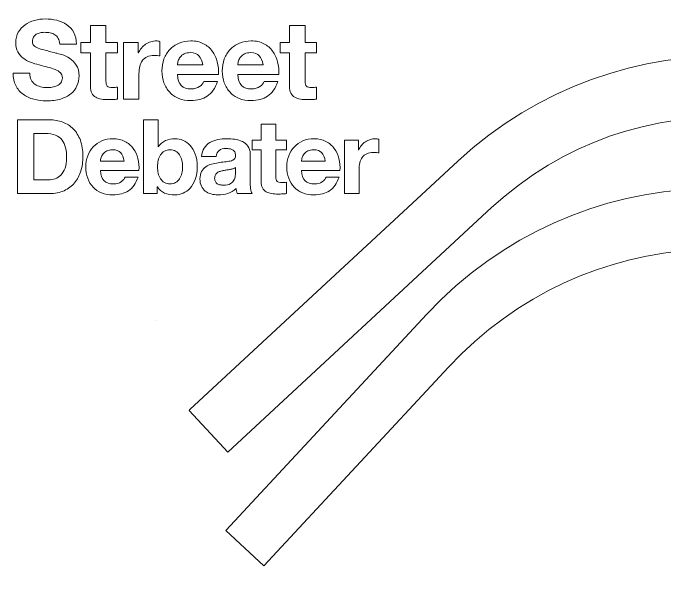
# Model space of a CAD drawing. Header units: inches. Extents: x -81 to 383, y -559 to 84.
# Drawn here: x -80.9 to 18.3, y -274.7 to -187.6 of the extents above; entities that cross this region are included whole.
import ezdxf

# ---------------------------------------------------------------- set-up
doc = ezdxf.new("R2010")
doc.units = ezdxf.units.IN
doc.header["$MEASUREMENT"] = 0
doc.layers.add('_U+30EC_U+30A4_U+30E4_U+30FC 1', color=7, linetype='Continuous')

# ---------------------------------------------------------------- blocks, each defined once
blk = doc.blocks.new('block 3')
at = {"layer": '_U+30EC_U+30A4_U+30E4_U+30FC 1', "color": 178, "lineweight": 9, "true_color": 0x030000}
for points, knots in [([(-78.18, -197.771), (-78.035, -198.05), (-77.843, -198.275), (-77.604, -198.448), (-77.364, -198.621), (-77.083, -198.748), (-76.76, -198.832), (-76.437, -198.915), (-76.103, -198.957), (-75.758, -198.957), (-75.525, -198.957), (-75.274, -198.938), (-75.007, -198.899), (-74.74, -198.86), (-74.489, -198.785), (-74.256, -198.673), (-74.022, -198.562), (-73.827, -198.409), (-73.671, -198.214), (-73.515, -198.019), (-73.437, -197.771), (-73.437, -197.471), (-73.437, -197.148), (-73.54, -196.887), (-73.746, -196.686), (-73.952, -196.486), (-74.222, -196.319), (-74.556, -196.185), (-74.89, -196.052), (-75.269, -195.935), (-75.692, -195.835), (-76.115, -195.734), (-76.543, -195.623), (-76.978, -195.501), (-77.423, -195.389), (-77.857, -195.253), (-78.28, -195.091), (-78.703, -194.93), (-79.081, -194.722), (-79.415, -194.465), (-79.749, -194.209), (-80.019, -193.889), (-80.225, -193.505), (-80.431, -193.121), (-80.534, -192.657), (-80.534, -192.111), (-80.534, -191.499), (-80.403, -190.967), (-80.142, -190.516), (-79.88, -190.065), (-79.538, -189.69), (-79.115, -189.389), (-78.692, -189.088), (-78.213, -188.866), (-77.679, -188.721), (-77.144, -188.577), (-76.61, -188.504), (-76.075, -188.504), (-75.452, -188.504), (-74.854, -188.574), (-74.281, -188.713), (-73.707, -188.852), (-73.198, -189.077), (-72.753, -189.389), (-72.308, -189.701), (-71.954, -190.099), (-71.693, -190.583), (-71.431, -191.067), (-71.3, -191.655), (-71.3, -192.345), (-71.3, -192.345), (-73.838, -192.345), (-73.838, -192.345), (-73.86, -191.989), (-73.935, -191.693), (-74.063, -191.46), (-74.192, -191.226), (-74.361, -191.042), (-74.573, -190.909), (-74.784, -190.775), (-75.026, -190.681), (-75.299, -190.625), (-75.572, -190.569), (-75.87, -190.541), (-76.192, -190.541), (-76.404, -190.541), (-76.615, -190.564), (-76.827, -190.608), (-77.038, -190.653), (-77.231, -190.731), (-77.403, -190.842), (-77.576, -190.953), (-77.718, -191.092), (-77.829, -191.259), (-77.94, -191.426), (-77.996, -191.638), (-77.996, -191.894), (-77.996, -192.128), (-77.951, -192.317), (-77.862, -192.462), (-77.773, -192.606), (-77.598, -192.74), (-77.336, -192.862), (-77.075, -192.985), (-76.713, -193.107), (-76.251, -193.23), (-75.789, -193.352), (-75.185, -193.508), (-74.439, -193.697), (-74.217, -193.742), (-73.908, -193.822), (-73.512, -193.939), (-73.118, -194.056), (-72.725, -194.243), (-72.335, -194.499), (-71.946, -194.755), (-71.609, -195.097), (-71.325, -195.526), (-71.041, -195.954), (-70.899, -196.503), (-70.899, -197.17), (-70.899, -197.716), (-71.005, -198.222), (-71.216, -198.69), (-71.428, -199.158), (-71.743, -199.561), (-72.16, -199.9), (-72.577, -200.24), (-73.095, -200.505), (-73.713, -200.694), (-74.331, -200.883), (-75.046, -200.978), (-75.858, -200.978), (-76.515, -200.978), (-77.153, -200.897), (-77.77, -200.735), (-78.388, -200.574), (-78.934, -200.321), (-79.407, -199.976), (-79.88, -199.631), (-80.256, -199.191), (-80.534, -198.657), (-80.812, -198.122), (-80.946, -197.488), (-80.935, -196.753), (-80.935, -196.753), (-78.397, -196.753), (-78.397, -196.753), (-78.397, -197.154), (-78.324, -197.493), (-78.18, -197.771)], [0, 0, 0, 0, 1, 1, 1, 2, 2, 2, 3, 3, 3, 4, 4, 4, 5, 5, 5, 6, 6, 6, 7, 7, 7, 8, 8, 8, 9, 9, 9, 10, 10, 10, 11, 11, 11, 12, 12, 12, 13, 13, 13, 14, 14, 14, 15, 15, 15, 16, 16, 16, 17, 17, 17, 18, 18, 18, 19, 19, 19, 20, 20, 20, 21, 21, 21, 22, 22, 22, 23, 23, 23, 24, 24, 24, 25, 25, 25, 26, 26, 26, 27, 27, 27, 28, 28, 28, 29, 29, 29, 30, 30, 30, 31, 31, 31, 32, 32, 32, 33, 33, 33, 34, 34, 34, 35, 35, 35, 36, 36, 36, 37, 37, 37, 38, 38, 38, 39, 39, 39, 40, 40, 40, 41, 41, 41, 42, 42, 42, 43, 43, 43, 44, 44, 44, 45, 45, 45, 46, 46, 46, 47, 47, 47, 48, 48, 48, 49, 49, 49, 50, 50, 50, 50]), ([(-65.072, -192.078), (-65.072, -192.078), (-65.072, -193.664), (-65.072, -193.664), (-65.072, -193.664), (-66.808, -193.664), (-66.808, -193.664), (-66.808, -193.664), (-66.808, -197.938), (-66.808, -197.938), (-66.808, -198.339), (-66.742, -198.606), (-66.608, -198.74), (-66.475, -198.874), (-66.207, -198.94), (-65.807, -198.94), (-65.673, -198.94), (-65.545, -198.935), (-65.422, -198.924), (-65.3, -198.913), (-65.183, -198.896), (-65.072, -198.874), (-65.072, -198.874), (-65.072, -200.71), (-65.072, -200.71), (-65.272, -200.744), (-65.495, -200.766), (-65.74, -200.777), (-65.985, -200.788), (-66.224, -200.794), (-66.458, -200.794), (-66.825, -200.794), (-67.173, -200.769), (-67.501, -200.719), (-67.83, -200.669), (-68.119, -200.571), (-68.37, -200.427), (-68.62, -200.282), (-68.818, -200.076), (-68.962, -199.809), (-69.107, -199.542), (-69.18, -199.191), (-69.18, -198.757), (-69.18, -198.757), (-69.18, -193.664), (-69.18, -193.664), (-69.18, -193.664), (-70.616, -193.664), (-70.616, -193.664), (-70.616, -193.664), (-70.616, -192.078), (-70.616, -192.078), (-70.616, -192.078), (-69.18, -192.078), (-69.18, -192.078), (-69.18, -192.078), (-69.18, -189.489), (-69.18, -189.489), (-69.18, -189.489), (-66.808, -189.489), (-66.808, -189.489), (-66.808, -189.489), (-66.808, -192.078), (-66.808, -192.078), (-66.808, -192.078), (-65.072, -192.078), (-65.072, -192.078)], [0, 0, 0, 0, 1, 1, 1, 2, 2, 2, 3, 3, 3, 4, 4, 4, 5, 5, 5, 6, 6, 6, 7, 7, 7, 8, 8, 8, 9, 9, 9, 10, 10, 10, 11, 11, 11, 12, 12, 12, 13, 13, 13, 14, 14, 14, 15, 15, 15, 16, 16, 16, 17, 17, 17, 18, 18, 18, 19, 19, 19, 20, 20, 20, 21, 21, 21, 22, 22, 22, 22]), ([(-34.765, -192.078), (-34.765, -192.078), (-34.765, -193.664), (-34.765, -193.664), (-34.765, -193.664), (-36.502, -193.664), (-36.502, -193.664), (-36.502, -193.664), (-36.502, -197.938), (-36.502, -197.938), (-36.502, -198.339), (-36.435, -198.606), (-36.301, -198.74), (-36.168, -198.874), (-35.901, -198.94), (-35.5, -198.94), (-35.366, -198.94), (-35.238, -198.935), (-35.116, -198.924), (-34.993, -198.913), (-34.876, -198.896), (-34.765, -198.874), (-34.765, -198.874), (-34.765, -200.71), (-34.765, -200.71), (-34.965, -200.744), (-35.188, -200.766), (-35.433, -200.777), (-35.678, -200.788), (-35.917, -200.794), (-36.151, -200.794), (-36.518, -200.794), (-36.866, -200.769), (-37.195, -200.719), (-37.523, -200.669), (-37.813, -200.571), (-38.063, -200.427), (-38.313, -200.282), (-38.511, -200.076), (-38.656, -199.809), (-38.801, -199.542), (-38.873, -199.191), (-38.873, -198.757), (-38.873, -198.757), (-38.873, -193.664), (-38.873, -193.664), (-38.873, -193.664), (-40.309, -193.664), (-40.309, -193.664), (-40.309, -193.664), (-40.309, -192.078), (-40.309, -192.078), (-40.309, -192.078), (-38.873, -192.078), (-38.873, -192.078), (-38.873, -192.078), (-38.873, -189.489), (-38.873, -189.489), (-38.873, -189.489), (-36.502, -189.489), (-36.502, -189.489), (-36.502, -189.489), (-36.502, -192.078), (-36.502, -192.078), (-36.502, -192.078), (-34.765, -192.078), (-34.765, -192.078)], [0, 0, 0, 0, 1, 1, 1, 2, 2, 2, 3, 3, 3, 4, 4, 4, 5, 5, 5, 6, 6, 6, 7, 7, 7, 8, 8, 8, 9, 9, 9, 10, 10, 10, 11, 11, 11, 12, 12, 12, 13, 13, 13, 14, 14, 14, 15, 15, 15, 16, 16, 16, 17, 17, 17, 18, 18, 18, 19, 19, 19, 20, 20, 20, 21, 21, 21, 22, 22, 22, 22]), ([(-61.899, -192.078), (-61.899, -192.078), (-61.899, -193.68), (-61.899, -193.68), (-61.899, -193.68), (-61.866, -193.68), (-61.866, -193.68), (-61.755, -193.413), (-61.604, -193.166), (-61.415, -192.937), (-61.226, -192.709), (-61.009, -192.515), (-60.764, -192.353), (-60.519, -192.192), (-60.258, -192.067), (-59.979, -191.977), (-59.701, -191.888), (-59.411, -191.844), (-59.111, -191.844), (-58.955, -191.844), (-58.782, -191.872), (-58.593, -191.927), (-58.593, -191.927), (-58.593, -194.131), (-58.593, -194.131), (-58.705, -194.109), (-58.838, -194.09), (-58.994, -194.073), (-59.15, -194.056), (-59.3, -194.048), (-59.445, -194.048), (-59.879, -194.048), (-60.246, -194.12), (-60.547, -194.265), (-60.847, -194.41), (-61.089, -194.607), (-61.273, -194.858), (-61.457, -195.108), (-61.588, -195.4), (-61.666, -195.734), (-61.743, -196.068), (-61.782, -196.43), (-61.782, -196.82), (-61.782, -196.82), (-61.782, -200.71), (-61.782, -200.71), (-61.782, -200.71), (-64.153, -200.71), (-64.153, -200.71), (-64.153, -200.71), (-64.153, -192.078), (-64.153, -192.078), (-64.153, -192.078), (-61.899, -192.078), (-61.899, -192.078)], [0, 0, 0, 0, 1, 1, 1, 2, 2, 2, 3, 3, 3, 4, 4, 4, 5, 5, 5, 6, 6, 6, 7, 7, 7, 8, 8, 8, 9, 9, 9, 10, 10, 10, 11, 11, 11, 12, 12, 12, 13, 13, 13, 14, 14, 14, 15, 15, 15, 16, 16, 16, 17, 17, 17, 18, 18, 18, 18]), ([(-55.337, -198.64), (-54.981, -198.985), (-54.469, -199.158), (-53.801, -199.158), (-53.322, -199.158), (-52.91, -199.038), (-52.565, -198.799), (-52.22, -198.559), (-52.009, -198.306), (-51.93, -198.039), (-51.93, -198.039), (-49.843, -198.039), (-49.843, -198.039), (-50.177, -199.074), (-50.689, -199.815), (-51.379, -200.26), (-52.07, -200.705), (-52.905, -200.928), (-53.884, -200.928), (-54.563, -200.928), (-55.176, -200.819), (-55.721, -200.602), (-56.267, -200.385), (-56.728, -200.076), (-57.107, -199.675), (-57.485, -199.274), (-57.778, -198.796), (-57.984, -198.239), (-58.19, -197.683), (-58.293, -197.07), (-58.293, -196.402), (-58.293, -195.757), (-58.187, -195.156), (-57.975, -194.599), (-57.764, -194.042), (-57.463, -193.561), (-57.074, -193.154), (-56.684, -192.748), (-56.219, -192.428), (-55.679, -192.194), (-55.139, -191.961), (-54.541, -191.844), (-53.884, -191.844), (-53.15, -191.844), (-52.509, -191.986), (-51.964, -192.27), (-51.419, -192.553), (-50.97, -192.935), (-50.62, -193.413), (-50.269, -193.892), (-50.016, -194.438), (-49.86, -195.05), (-49.704, -195.662), (-49.649, -196.302), (-49.693, -196.97), (-49.693, -196.97), (-55.921, -196.97), (-55.921, -196.97), (-55.888, -197.738), (-55.693, -198.295), (-55.337, -198.64)], [0, 0, 0, 0, 1, 1, 1, 2, 2, 2, 3, 3, 3, 4, 4, 4, 5, 5, 5, 6, 6, 6, 7, 7, 7, 8, 8, 8, 9, 9, 9, 10, 10, 10, 11, 11, 11, 12, 12, 12, 13, 13, 13, 14, 14, 14, 15, 15, 15, 16, 16, 16, 17, 17, 17, 18, 18, 18, 19, 19, 19, 20, 20, 20, 20]), ([(-46.153, -198.64), (-45.797, -198.985), (-45.285, -199.158), (-44.617, -199.158), (-44.139, -199.158), (-43.727, -199.038), (-43.381, -198.799), (-43.036, -198.559), (-42.825, -198.306), (-42.747, -198.039), (-42.747, -198.039), (-40.66, -198.039), (-40.66, -198.039), (-40.994, -199.074), (-41.506, -199.815), (-42.196, -200.26), (-42.886, -200.705), (-43.721, -200.928), (-44.701, -200.928), (-45.38, -200.928), (-45.992, -200.819), (-46.537, -200.602), (-47.083, -200.385), (-47.545, -200.076), (-47.923, -199.675), (-48.302, -199.274), (-48.594, -198.796), (-48.8, -198.239), (-49.006, -197.683), (-49.109, -197.07), (-49.109, -196.402), (-49.109, -195.757), (-49.003, -195.156), (-48.791, -194.599), (-48.58, -194.042), (-48.28, -193.561), (-47.89, -193.154), (-47.5, -192.748), (-47.036, -192.428), (-46.495, -192.194), (-45.956, -191.961), (-45.357, -191.844), (-44.701, -191.844), (-43.966, -191.844), (-43.326, -191.986), (-42.78, -192.27), (-42.235, -192.553), (-41.787, -192.935), (-41.436, -193.413), (-41.085, -193.892), (-40.832, -194.438), (-40.676, -195.05), (-40.52, -195.662), (-40.465, -196.302), (-40.509, -196.97), (-40.509, -196.97), (-46.738, -196.97), (-46.738, -196.97), (-46.704, -197.738), (-46.51, -198.295), (-46.153, -198.64)], [0, 0, 0, 0, 1, 1, 1, 2, 2, 2, 3, 3, 3, 4, 4, 4, 5, 5, 5, 6, 6, 6, 7, 7, 7, 8, 8, 8, 9, 9, 9, 10, 10, 10, 11, 11, 11, 12, 12, 12, 13, 13, 13, 14, 14, 14, 15, 15, 15, 16, 16, 16, 17, 17, 17, 18, 18, 18, 19, 19, 19, 20, 20, 20, 20]), ([(-52.657, -194.098), (-52.941, -193.786), (-53.372, -193.63), (-53.951, -193.63), (-54.33, -193.63), (-54.644, -193.695), (-54.894, -193.822), (-55.145, -193.951), (-55.345, -194.109), (-55.496, -194.298), (-55.646, -194.488), (-55.752, -194.688), (-55.813, -194.9), (-55.874, -195.111), (-55.911, -195.3), (-55.921, -195.467), (-55.921, -195.467), (-52.064, -195.467), (-52.064, -195.467), (-52.175, -194.866), (-52.373, -194.41), (-52.657, -194.098)], [0, 0, 0, 0, 1, 1, 1, 2, 2, 2, 3, 3, 3, 4, 4, 4, 5, 5, 5, 6, 6, 6, 7, 7, 7, 7]), ([(-43.473, -194.098), (-43.757, -193.786), (-44.189, -193.63), (-44.767, -193.63), (-45.146, -193.63), (-45.46, -193.695), (-45.711, -193.822), (-45.961, -193.951), (-46.161, -194.109), (-46.312, -194.298), (-46.462, -194.488), (-46.568, -194.688), (-46.629, -194.9), (-46.69, -195.111), (-46.727, -195.3), (-46.738, -195.467), (-46.738, -195.467), (-42.88, -195.467), (-42.88, -195.467), (-42.992, -194.866), (-43.189, -194.41), (-43.473, -194.098)], [0, 0, 0, 0, 1, 1, 1, 2, 2, 2, 3, 3, 3, 4, 4, 4, 5, 5, 5, 6, 6, 6, 7, 7, 7, 7])]:
    blk.add_open_spline(points, degree=3, knots=knots, dxfattribs=at)
blk = doc.blocks.new('block 4')
at = {"layer": '_U+30EC_U+30A4_U+30E4_U+30FC 1', "color": 178, "lineweight": 9, "true_color": 0x030000}
for points, knots in [([(-75.411, -203.865), (-74.688, -203.865), (-74.015, -203.98), (-73.391, -204.211), (-72.768, -204.441), (-72.228, -204.787), (-71.772, -205.248), (-71.317, -205.709), (-70.961, -206.285), (-70.704, -206.977), (-70.447, -207.668), (-70.319, -208.48), (-70.319, -209.413), (-70.319, -210.23), (-70.424, -210.984), (-70.633, -211.676), (-70.842, -212.367), (-71.16, -212.964), (-71.584, -213.467), (-72.008, -213.97), (-72.537, -214.366), (-73.171, -214.654), (-73.805, -214.942), (-74.552, -215.086), (-75.411, -215.086), (-75.411, -215.086), (-80.251, -215.086), (-80.251, -215.086), (-80.251, -215.086), (-80.251, -203.865), (-80.251, -203.865), (-80.251, -203.865), (-75.411, -203.865), (-75.411, -203.865)], [0, 0, 0, 0, 1, 1, 1, 2, 2, 2, 3, 3, 3, 4, 4, 4, 5, 5, 5, 6, 6, 6, 7, 7, 7, 8, 8, 8, 9, 9, 9, 10, 10, 10, 11, 11, 11, 11]), ([(-58.878, -203.865), (-58.878, -203.865), (-58.878, -207.951), (-58.878, -207.951), (-58.878, -207.951), (-58.846, -207.951), (-58.846, -207.951), (-58.574, -207.532), (-58.205, -207.226), (-57.738, -207.032), (-57.272, -206.838), (-56.787, -206.741), (-56.284, -206.741), (-55.876, -206.741), (-55.473, -206.825), (-55.074, -206.992), (-54.676, -207.16), (-54.318, -207.417), (-53.998, -207.762), (-53.679, -208.108), (-53.419, -208.551), (-53.22, -209.09), (-53.021, -209.63), (-52.921, -210.272), (-52.921, -211.016), (-52.921, -211.76), (-53.021, -212.401), (-53.22, -212.941), (-53.419, -213.481), (-53.679, -213.923), (-53.998, -214.269), (-54.318, -214.614), (-54.676, -214.871), (-55.074, -215.039), (-55.473, -215.206), (-55.876, -215.29), (-56.284, -215.29), (-56.882, -215.29), (-57.416, -215.196), (-57.887, -215.008), (-58.359, -214.819), (-58.715, -214.499), (-58.956, -214.049), (-58.956, -214.049), (-58.988, -214.049), (-58.988, -214.049), (-58.988, -214.049), (-58.988, -215.086), (-58.988, -215.086), (-58.988, -215.086), (-61.109, -215.086), (-61.109, -215.086), (-61.109, -215.086), (-61.109, -203.865), (-61.109, -203.865), (-61.109, -203.865), (-58.878, -203.865), (-58.878, -203.865)], [0, 0, 0, 0, 1, 1, 1, 2, 2, 2, 3, 3, 3, 4, 4, 4, 5, 5, 5, 6, 6, 6, 7, 7, 7, 8, 8, 8, 9, 9, 9, 10, 10, 10, 11, 11, 11, 12, 12, 12, 13, 13, 13, 14, 14, 14, 15, 15, 15, 16, 16, 16, 17, 17, 17, 18, 18, 18, 19, 19, 19, 19]), ([(-39.312, -206.961), (-39.312, -206.961), (-39.312, -208.454), (-39.312, -208.454), (-39.312, -208.454), (-40.946, -208.454), (-40.946, -208.454), (-40.946, -208.454), (-40.946, -212.477), (-40.946, -212.477), (-40.946, -212.854), (-40.884, -213.106), (-40.758, -213.231), (-40.632, -213.357), (-40.38, -213.42), (-40.003, -213.42), (-39.877, -213.42), (-39.757, -213.415), (-39.642, -213.404), (-39.527, -213.394), (-39.417, -213.378), (-39.312, -213.357), (-39.312, -213.357), (-39.312, -215.086), (-39.312, -215.086), (-39.501, -215.117), (-39.71, -215.138), (-39.94, -215.149), (-40.171, -215.159), (-40.396, -215.165), (-40.616, -215.165), (-40.962, -215.165), (-41.29, -215.141), (-41.599, -215.094), (-41.908, -215.047), (-42.18, -214.955), (-42.416, -214.819), (-42.651, -214.683), (-42.837, -214.489), (-42.974, -214.237), (-43.11, -213.986), (-43.178, -213.656), (-43.178, -213.247), (-43.178, -213.247), (-43.178, -208.454), (-43.178, -208.454), (-43.178, -208.454), (-44.529, -208.454), (-44.529, -208.454), (-44.529, -208.454), (-44.529, -206.961), (-44.529, -206.961), (-44.529, -206.961), (-43.178, -206.961), (-43.178, -206.961), (-43.178, -206.961), (-43.178, -204.525), (-43.178, -204.525), (-43.178, -204.525), (-40.946, -204.525), (-40.946, -204.525), (-40.946, -204.525), (-40.946, -206.961), (-40.946, -206.961), (-40.946, -206.961), (-39.312, -206.961), (-39.312, -206.961)], [0, 0, 0, 0, 1, 1, 1, 2, 2, 2, 3, 3, 3, 4, 4, 4, 5, 5, 5, 6, 6, 6, 7, 7, 7, 8, 8, 8, 9, 9, 9, 10, 10, 10, 11, 11, 11, 12, 12, 12, 13, 13, 13, 14, 14, 14, 15, 15, 15, 16, 16, 16, 17, 17, 17, 18, 18, 18, 19, 19, 19, 20, 20, 20, 21, 21, 21, 22, 22, 22, 22]), ([(-75.583, -213.011), (-75.227, -213.011), (-74.882, -212.954), (-74.546, -212.839), (-74.211, -212.724), (-73.912, -212.532), (-73.65, -212.265), (-73.389, -211.998), (-73.179, -211.65), (-73.022, -211.22), (-72.865, -210.79), (-72.786, -210.267), (-72.786, -209.648), (-72.786, -209.083), (-72.841, -208.572), (-72.951, -208.116), (-73.061, -207.66), (-73.242, -207.27), (-73.493, -206.945), (-73.745, -206.621), (-74.078, -206.372), (-74.491, -206.199), (-74.905, -206.026), (-75.416, -205.939), (-76.024, -205.939), (-76.024, -205.939), (-77.784, -205.939), (-77.784, -205.939), (-77.784, -205.939), (-77.784, -213.011), (-77.784, -213.011), (-77.784, -213.011), (-75.583, -213.011), (-75.583, -213.011)], [0, 0, 0, 0, 1, 1, 1, 2, 2, 2, 3, 3, 3, 4, 4, 4, 5, 5, 5, 6, 6, 6, 7, 7, 7, 8, 8, 8, 9, 9, 9, 10, 10, 10, 11, 11, 11, 11]), ([(-67.097, -213.137), (-66.761, -213.462), (-66.28, -213.624), (-65.651, -213.624), (-65.201, -213.624), (-64.813, -213.512), (-64.488, -213.287), (-64.163, -213.061), (-63.964, -212.823), (-63.891, -212.571), (-63.891, -212.571), (-61.927, -212.571), (-61.927, -212.571), (-62.241, -213.546), (-62.722, -214.243), (-63.372, -214.662), (-64.022, -215.081), (-64.808, -215.29), (-65.729, -215.29), (-66.369, -215.29), (-66.945, -215.188), (-67.459, -214.984), (-67.972, -214.78), (-68.407, -214.489), (-68.763, -214.112), (-69.119, -213.734), (-69.394, -213.284), (-69.588, -212.76), (-69.782, -212.236), (-69.879, -211.66), (-69.879, -211.031), (-69.879, -210.424), (-69.779, -209.858), (-69.58, -209.334), (-69.381, -208.81), (-69.098, -208.357), (-68.732, -207.975), (-68.365, -207.592), (-67.928, -207.291), (-67.419, -207.071), (-66.911, -206.851), (-66.348, -206.741), (-65.729, -206.741), (-65.038, -206.741), (-64.436, -206.874), (-63.922, -207.142), (-63.409, -207.409), (-62.987, -207.768), (-62.657, -208.218), (-62.327, -208.669), (-62.089, -209.182), (-61.942, -209.758), (-61.795, -210.335), (-61.743, -210.937), (-61.785, -211.566), (-61.785, -211.566), (-67.647, -211.566), (-67.647, -211.566), (-67.616, -212.289), (-67.432, -212.813), (-67.097, -213.137)], [0, 0, 0, 0, 1, 1, 1, 2, 2, 2, 3, 3, 3, 4, 4, 4, 5, 5, 5, 6, 6, 6, 7, 7, 7, 8, 8, 8, 9, 9, 9, 10, 10, 10, 11, 11, 11, 12, 12, 12, 13, 13, 13, 14, 14, 14, 15, 15, 15, 16, 16, 16, 17, 17, 17, 18, 18, 18, 19, 19, 19, 20, 20, 20, 20]), ([(-52.246, -209.46), (-52.214, -208.936), (-52.083, -208.501), (-51.853, -208.155), (-51.622, -207.81), (-51.329, -207.532), (-50.973, -207.322), (-50.617, -207.113), (-50.216, -206.964), (-49.77, -206.874), (-49.325, -206.786), (-48.877, -206.741), (-48.427, -206.741), (-48.018, -206.741), (-47.604, -206.77), (-47.185, -206.827), (-46.766, -206.885), (-46.384, -206.998), (-46.038, -207.165), (-45.692, -207.333), (-45.409, -207.566), (-45.189, -207.865), (-44.969, -208.163), (-44.859, -208.559), (-44.859, -209.051), (-44.859, -209.051), (-44.859, -213.279), (-44.859, -213.279), (-44.859, -213.645), (-44.838, -213.996), (-44.796, -214.332), (-44.754, -214.667), (-44.681, -214.919), (-44.576, -215.086), (-44.576, -215.086), (-46.839, -215.086), (-46.839, -215.086), (-46.881, -214.96), (-46.915, -214.832), (-46.941, -214.701), (-46.968, -214.57), (-46.986, -214.436), (-46.997, -214.3), (-47.353, -214.667), (-47.772, -214.924), (-48.254, -215.07), (-48.736, -215.217), (-49.228, -215.29), (-49.731, -215.29), (-50.119, -215.29), (-50.48, -215.243), (-50.815, -215.149), (-51.151, -215.055), (-51.444, -214.908), (-51.696, -214.709), (-51.947, -214.51), (-52.144, -214.258), (-52.285, -213.954), (-52.426, -213.651), (-52.497, -213.289), (-52.497, -212.87), (-52.497, -212.409), (-52.416, -212.029), (-52.254, -211.731), (-52.091, -211.432), (-51.882, -211.194), (-51.625, -211.016), (-51.368, -210.837), (-51.075, -210.704), (-50.745, -210.615), (-50.415, -210.526), (-50.082, -210.455), (-49.747, -210.403), (-49.412, -210.35), (-49.081, -210.308), (-48.757, -210.277), (-48.432, -210.245), (-48.144, -210.198), (-47.892, -210.135), (-47.641, -210.073), (-47.442, -209.981), (-47.295, -209.861), (-47.149, -209.74), (-47.081, -209.565), (-47.091, -209.334), (-47.091, -209.093), (-47.13, -208.902), (-47.209, -208.76), (-47.287, -208.619), (-47.392, -208.509), (-47.523, -208.43), (-47.654, -208.352), (-47.806, -208.299), (-47.979, -208.273), (-48.152, -208.247), (-48.338, -208.234), (-48.537, -208.234), (-48.977, -208.234), (-49.322, -208.328), (-49.574, -208.517), (-49.826, -208.705), (-49.972, -209.02), (-50.014, -209.46), (-50.014, -209.46), (-52.246, -209.46), (-52.246, -209.46)], [0, 0, 0, 0, 1, 1, 1, 2, 2, 2, 3, 3, 3, 4, 4, 4, 5, 5, 5, 6, 6, 6, 7, 7, 7, 8, 8, 8, 9, 9, 9, 10, 10, 10, 11, 11, 11, 12, 12, 12, 13, 13, 13, 14, 14, 14, 15, 15, 15, 16, 16, 16, 17, 17, 17, 18, 18, 18, 19, 19, 19, 20, 20, 20, 21, 21, 21, 22, 22, 22, 23, 23, 23, 24, 24, 24, 25, 25, 25, 26, 26, 26, 27, 27, 27, 28, 28, 28, 29, 29, 29, 30, 30, 30, 31, 31, 31, 32, 32, 32, 33, 33, 33, 34, 34, 34, 35, 35, 35, 35]), ([(-36.499, -213.137), (-36.164, -213.462), (-35.682, -213.624), (-35.053, -213.624), (-34.603, -213.624), (-34.215, -213.512), (-33.89, -213.287), (-33.565, -213.061), (-33.366, -212.823), (-33.293, -212.571), (-33.293, -212.571), (-31.328, -212.571), (-31.328, -212.571), (-31.643, -213.546), (-32.125, -214.243), (-32.774, -214.662), (-33.424, -215.081), (-34.21, -215.29), (-35.132, -215.29), (-35.771, -215.29), (-36.347, -215.188), (-36.86, -214.984), (-37.374, -214.78), (-37.809, -214.489), (-38.165, -214.112), (-38.521, -213.734), (-38.796, -213.284), (-38.99, -212.76), (-39.184, -212.236), (-39.281, -211.66), (-39.281, -211.031), (-39.281, -210.424), (-39.181, -209.858), (-38.982, -209.334), (-38.783, -208.81), (-38.5, -208.357), (-38.133, -207.975), (-37.767, -207.592), (-37.329, -207.291), (-36.821, -207.071), (-36.313, -206.851), (-35.75, -206.741), (-35.132, -206.741), (-34.44, -206.741), (-33.838, -206.874), (-33.324, -207.142), (-32.811, -207.409), (-32.389, -207.768), (-32.059, -208.218), (-31.729, -208.669), (-31.491, -209.182), (-31.344, -209.758), (-31.197, -210.335), (-31.145, -210.937), (-31.187, -211.566), (-31.187, -211.566), (-37.049, -211.566), (-37.049, -211.566), (-37.017, -212.289), (-36.834, -212.813), (-36.499, -213.137)], [0, 0, 0, 0, 1, 1, 1, 2, 2, 2, 3, 3, 3, 4, 4, 4, 5, 5, 5, 6, 6, 6, 7, 7, 7, 8, 8, 8, 9, 9, 9, 10, 10, 10, 11, 11, 11, 12, 12, 12, 13, 13, 13, 14, 14, 14, 15, 15, 15, 16, 16, 16, 17, 17, 17, 18, 18, 18, 19, 19, 19, 20, 20, 20, 20]), ([(-28.389, -206.961), (-28.389, -206.961), (-28.389, -208.47), (-28.389, -208.47), (-28.389, -208.47), (-28.358, -208.47), (-28.358, -208.47), (-28.253, -208.218), (-28.112, -207.985), (-27.934, -207.77), (-27.756, -207.556), (-27.552, -207.372), (-27.321, -207.22), (-27.091, -207.068), (-26.844, -206.951), (-26.582, -206.867), (-26.32, -206.783), (-26.048, -206.741), (-25.765, -206.741), (-25.618, -206.741), (-25.456, -206.767), (-25.278, -206.819), (-25.278, -206.819), (-25.278, -208.894), (-25.278, -208.894), (-25.382, -208.873), (-25.508, -208.855), (-25.655, -208.839), (-25.802, -208.823), (-25.943, -208.815), (-26.079, -208.815), (-26.488, -208.815), (-26.833, -208.884), (-27.116, -209.02), (-27.399, -209.156), (-27.627, -209.342), (-27.8, -209.578), (-27.973, -209.813), (-28.096, -210.088), (-28.169, -210.403), (-28.243, -210.717), (-28.279, -211.058), (-28.279, -211.424), (-28.279, -211.424), (-28.279, -215.086), (-28.279, -215.086), (-28.279, -215.086), (-30.511, -215.086), (-30.511, -215.086), (-30.511, -215.086), (-30.511, -206.961), (-30.511, -206.961), (-30.511, -206.961), (-28.389, -206.961), (-28.389, -206.961)], [0, 0, 0, 0, 1, 1, 1, 2, 2, 2, 3, 3, 3, 4, 4, 4, 5, 5, 5, 6, 6, 6, 7, 7, 7, 8, 8, 8, 9, 9, 9, 10, 10, 10, 11, 11, 11, 12, 12, 12, 13, 13, 13, 14, 14, 14, 15, 15, 15, 16, 16, 16, 17, 17, 17, 18, 18, 18, 18]), ([(-64.575, -208.862), (-64.841, -208.569), (-65.247, -208.422), (-65.792, -208.422), (-66.149, -208.422), (-66.445, -208.483), (-66.68, -208.603), (-66.916, -208.724), (-67.105, -208.873), (-67.246, -209.051), (-67.387, -209.229), (-67.487, -209.418), (-67.545, -209.617), (-67.603, -209.816), (-67.637, -209.994), (-67.647, -210.151), (-67.647, -210.151), (-64.016, -210.151), (-64.016, -210.151), (-64.121, -209.585), (-64.307, -209.156), (-64.575, -208.862)], [0, 0, 0, 0, 1, 1, 1, 2, 2, 2, 3, 3, 3, 4, 4, 4, 5, 5, 5, 6, 6, 6, 7, 7, 7, 7]), ([(-55.263, -210.041), (-55.336, -209.727), (-55.452, -209.449), (-55.609, -209.208), (-55.766, -208.967), (-55.962, -208.776), (-56.198, -208.635), (-56.434, -208.493), (-56.719, -208.422), (-57.055, -208.422), (-57.38, -208.422), (-57.662, -208.493), (-57.903, -208.635), (-58.144, -208.776), (-58.343, -208.967), (-58.501, -209.208), (-58.658, -209.449), (-58.773, -209.727), (-58.846, -210.041), (-58.92, -210.355), (-58.956, -210.686), (-58.956, -211.031), (-58.956, -211.367), (-58.92, -211.691), (-58.846, -212.006), (-58.773, -212.32), (-58.658, -212.598), (-58.501, -212.839), (-58.343, -213.08), (-58.144, -213.271), (-57.903, -213.412), (-57.662, -213.554), (-57.38, -213.624), (-57.055, -213.624), (-56.719, -213.624), (-56.434, -213.554), (-56.198, -213.412), (-55.962, -213.271), (-55.766, -213.08), (-55.609, -212.839), (-55.452, -212.598), (-55.336, -212.32), (-55.263, -212.006), (-55.19, -211.691), (-55.153, -211.367), (-55.153, -211.031), (-55.153, -210.686), (-55.19, -210.355), (-55.263, -210.041)], [0, 0, 0, 0, 1, 1, 1, 2, 2, 2, 3, 3, 3, 4, 4, 4, 5, 5, 5, 6, 6, 6, 7, 7, 7, 8, 8, 8, 9, 9, 9, 10, 10, 10, 11, 11, 11, 12, 12, 12, 13, 13, 13, 14, 14, 14, 15, 15, 15, 16, 16, 16, 16]), ([(-33.977, -208.862), (-34.244, -208.569), (-34.65, -208.422), (-35.194, -208.422), (-35.551, -208.422), (-35.847, -208.483), (-36.082, -208.603), (-36.318, -208.724), (-36.507, -208.873), (-36.648, -209.051), (-36.79, -209.229), (-36.889, -209.418), (-36.947, -209.617), (-37.005, -209.816), (-37.039, -209.994), (-37.049, -210.151), (-37.049, -210.151), (-33.419, -210.151), (-33.419, -210.151), (-33.523, -209.585), (-33.709, -209.156), (-33.977, -208.862)], [0, 0, 0, 0, 1, 1, 1, 2, 2, 2, 3, 3, 3, 4, 4, 4, 5, 5, 5, 6, 6, 6, 7, 7, 7, 7]), ([(-47.091, -211.11), (-47.185, -211.194), (-47.303, -211.259), (-47.444, -211.306), (-47.586, -211.354), (-47.738, -211.393), (-47.9, -211.424), (-48.063, -211.456), (-48.233, -211.482), (-48.411, -211.503), (-48.589, -211.524), (-48.767, -211.55), (-48.945, -211.581), (-49.113, -211.613), (-49.278, -211.655), (-49.44, -211.707), (-49.603, -211.76), (-49.744, -211.83), (-49.865, -211.919), (-49.985, -212.008), (-50.082, -212.121), (-50.156, -212.257), (-50.229, -212.393), (-50.265, -212.566), (-50.265, -212.776), (-50.265, -212.975), (-50.229, -213.143), (-50.156, -213.279), (-50.082, -213.415), (-49.983, -213.522), (-49.857, -213.601), (-49.731, -213.679), (-49.585, -213.734), (-49.417, -213.766), (-49.249, -213.797), (-49.076, -213.813), (-48.898, -213.813), (-48.458, -213.813), (-48.118, -213.74), (-47.877, -213.593), (-47.636, -213.446), (-47.458, -213.271), (-47.342, -213.066), (-47.227, -212.862), (-47.156, -212.656), (-47.13, -212.446), (-47.104, -212.236), (-47.091, -212.069), (-47.091, -211.943), (-47.091, -211.943), (-47.091, -211.11), (-47.091, -211.11)], [0, 0, 0, 0, 1, 1, 1, 2, 2, 2, 3, 3, 3, 4, 4, 4, 5, 5, 5, 6, 6, 6, 7, 7, 7, 8, 8, 8, 9, 9, 9, 10, 10, 10, 11, 11, 11, 12, 12, 12, 13, 13, 13, 14, 14, 14, 15, 15, 15, 16, 16, 16, 17, 17, 17, 17])]:
    blk.add_open_spline(points, degree=3, knots=knots, dxfattribs=at)
blk = doc.blocks.new('block 2')
at = {"layer": '_U+30EC_U+30A4_U+30E4_U+30FC 1'}
for name in ['block 3', 'block 4']:
    blk.add_blockref(name, (0, 0), dxfattribs=at)

msp = doc.modelspace()

# ---------------------------------------------------------------- linework, layer by layer
at = {"layer": '_U+30EC_U+30A4_U+30E4_U+30FC 1', "color": 7, "lineweight": 9, "true_color": 0xffffff}
msp.add_lwpolyline([(-59.153, -234.407), (-59.153, -234.407)], dxfattribs=at)
at = {"layer": '_U+30EC_U+30A4_U+30E4_U+30FC 1', "color": 178, "lineweight": 9, "true_color": 0x030000}
for points in [[(71.565, -213.32), (71.565, -213.32), (102.17, -246.31), (102.17, -246.31), (102.17, -246.31), (96.387, -251.675), (96.387, -251.675), (96.387, -251.675), (68.311, -221.411), (68.311, -221.411), (47.636, -199.125), (13.418, -197.254), (-8.117, -217.232), (-8.117, -217.232), (-48.253, -254.467), (-48.253, -254.467), (-48.253, -254.467), (-54.153, -248.107), (-54.153, -248.107), (-54.153, -248.107), (-54.02, -247.983), (-54.02, -247.983), (-54.02, -247.983), (-13.228, -210.14), (-13.228, -210.14), (11.065, -187.603), (49.028, -189.027), (71.565, -213.32)], [(-17.946, -233.444), (-17.946, -233.444), (-48.578, -266.409), (-48.578, -266.409), (-48.578, -266.409), (-42.799, -271.779), (-42.799, -271.779), (-42.799, -271.779), (-14.698, -241.538), (-14.698, -241.538), (5.995, -219.269), (40.215, -217.426), (61.734, -237.422), (61.734, -237.422), (101.839, -274.689), (101.839, -274.689), (101.839, -274.689), (107.745, -268.333), (107.745, -268.333), (107.745, -268.333), (107.612, -268.21), (107.612, -268.21), (107.612, -268.21), (66.85, -230.333), (66.85, -230.333), (42.575, -207.777), (4.611, -209.169), (-17.946, -233.444)]]:
    msp.add_open_spline(points, degree=3, knots=[0, 0, 0, 0, 1, 1, 1, 2, 2, 2, 3, 3, 3, 4, 4, 4, 5, 5, 5, 6, 6, 6, 7, 7, 7, 8, 8, 8, 9, 9, 9, 9], dxfattribs=at)

# ---------------------------------------------------------------- block references
at = {"layer": '_U+30EC_U+30A4_U+30E4_U+30FC 1'}
msp.add_blockref('block 2', (0, 0), dxfattribs=at)

doc.saveas('drawing.dxf')
